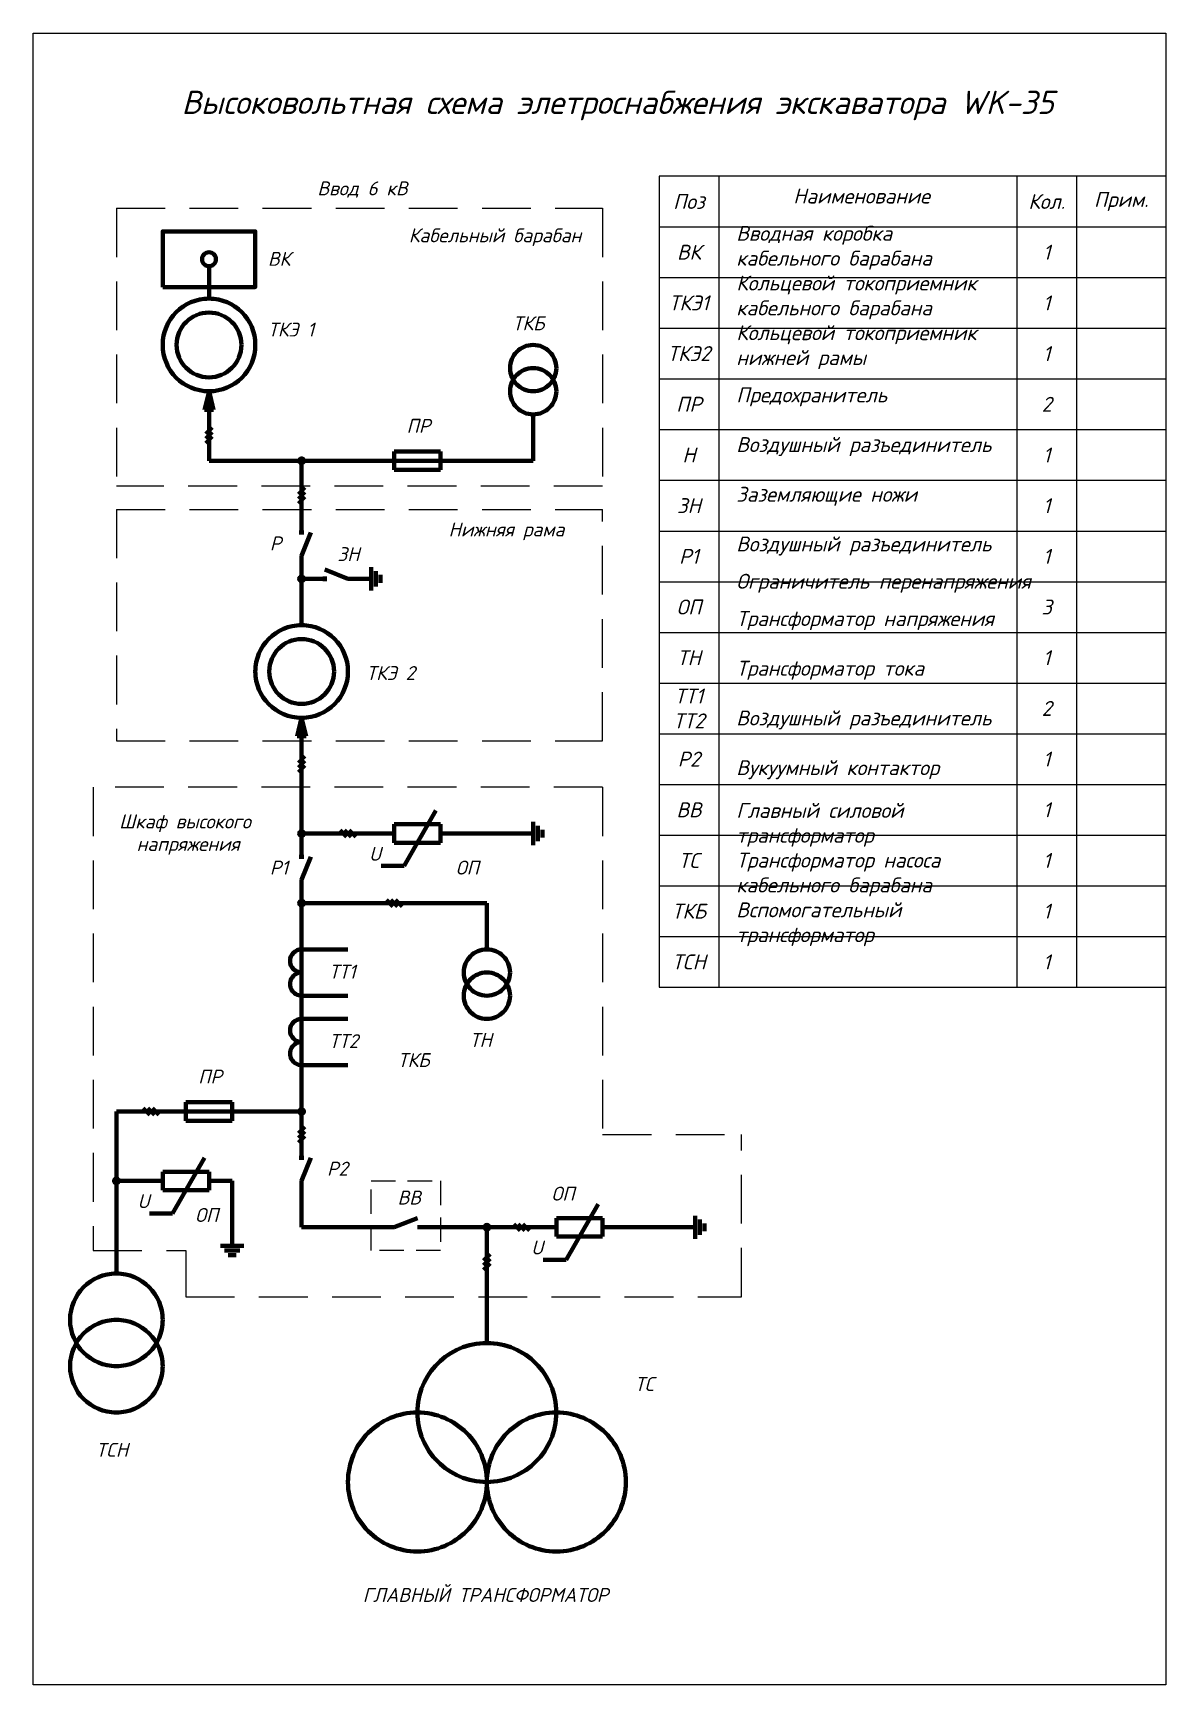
# Paper-space layout 'ISO A4 Title Block (portrait)' of a CAD drawing. Header units: millimetres. Extents: x 10 to 200, y 10 to 287.
# The model-space entities are those that its viewports show. They can reach past a viewport. Long polylines and large blocks are cut down to what shows.
import ezdxf

# ---------------------------------------------------------------- set-up
doc = ezdxf.new("R2010")
doc.units = ezdxf.units.MM
doc.linetypes.add('DASHED2', pattern=[9.525, 6.35, -3.175])
doc.linetypes.add('HIDDEN2', pattern=[4.7625, 3.175, -1.5875])
doc.layers.add('Viewport', color=7, linetype='Continuous')
doc.layers.add('Жирн', color=7, linetype='Continuous', lineweight=80)
doc.styles.add('стиль1', font='isocpeui.ttf', dxfattribs={"height": 5})
doc.styles.add('стиль2', font='isocpeui.ttf', dxfattribs={"height": 3})
doc.styles.add('стиль3', font='isocpeui.ttf', dxfattribs={"height": 2.5})

msp = doc.modelspace()

# ---------------------------------------------------------------- hatches: boundary and pattern name
h = msp.add_hatch(color=256)
edge = h.paths.add_edge_path()
edge.add_arc((485.98, 878.46), 0.5, 0, 360)
at = {"layer": 'Жирн'}
for points in [[(464.98, 889.46), (466.98, 889.46), (465.98, 893.46)], [(484.98, 818.96), (486.98, 818.96), (485.98, 822.96)]]:
    msp.add_hatch(color=256, dxfattribs=at).paths.add_polyline_path(points)
h = msp.add_hatch(color=256, dxfattribs=at)
edge = h.paths.add_edge_path()
edge.add_arc((485.98, 852.96), 0.5, 0, 360)
h = msp.add_hatch(color=256, dxfattribs=at)
edge = h.paths.add_edge_path()
edge.add_arc((485.98, 797.96), 0.5, 0, 360)
h = msp.add_hatch(color=256, dxfattribs=at)
edge = h.paths.add_edge_path()
edge.add_arc((485.98, 782.96), 0.5, 0, 360)
h = msp.add_hatch(color=256, dxfattribs=at)
edge = h.paths.add_edge_path()
edge.add_arc((485.98, 737.96), 0.5, 0, 360)
h = msp.add_hatch(color=256, dxfattribs=at)
edge = h.paths.add_edge_path()
edge.add_arc((445.98, 722.96), 0.5, 0, 360)
h = msp.add_hatch(color=256, dxfattribs=at)
edge = h.paths.add_edge_path()
edge.add_arc((525.98, 712.96), 0.5, 0, 360)

# ---------------------------------------------------------------- linework, layer by layer
at = {"linetype": 'DASHED2'}
for p, q in [((445.98, 932.96), (445.98, 872.96)), ((445.98, 932.96), (550.98, 932.96)), ((550.98, 932.96), (550.98, 872.96)), ((550.98, 872.96), (445.98, 872.96)), ((445.98, 867.96), (550.98, 867.96)), ((445.98, 867.96), (445.98, 817.96)), ((550.98, 817.96), (550.98, 867.96)), ((445.98, 817.96), (550.98, 817.96)), ((550.98, 807.96), (440.98, 807.96)), ((440.98, 807.96), (440.98, 707.96)), ((550.98, 807.96), (550.98, 732.96)), ((550.98, 732.96), (580.98, 732.96)), ((580.98, 697.96), (580.98, 732.96)), ((440.98, 707.96), (460.98, 707.96)), ((460.98, 707.96), (460.98, 697.96)), ((460.98, 697.96), (580.98, 697.96))]:
    msp.add_line(p, q, dxfattribs=at)
at = {"linetype": 'HIDDEN2'}
for p, q in [((500.98, 707.96), (500.98, 722.96)), ((500.98, 722.96), (515.98, 722.96)), ((515.98, 722.96), (515.98, 707.96)), ((515.98, 707.96), (500.98, 707.96))]:
    msp.add_line(p, q, dxfattribs=at)
at = {"layer": 'Жирн'}
for p, q in [((465.98, 920.46), (465.98, 913.46)), ((465.98, 893.46), (464.98, 889.46)), ((465.98, 893.46), (465.98, 878.46)), ((465.98, 893.46), (466.98, 889.46)), ((466.98, 889.46), (464.98, 889.46)), ((535.98, 878.46), (535.98, 888.46)), ((466.68, 885.66), (465.27, 884.25)), ((466.68, 884.66), (465.27, 883.25)), ((466.68, 883.66), (465.27, 882.25)), ((465.98, 878.46), (535.98, 878.46)), ((485.98, 878.46), (485.98, 867.96)), ((505.98, 880.46), (505.98, 876.46)), ((515.98, 880.46), (505.98, 880.46)), ((515.98, 876.46), (515.98, 880.46)), ((505.98, 876.46), (515.98, 876.46)), ((486.68, 872.66), (485.27, 871.25)), ((486.68, 871.66), (485.27, 870.25)), ((486.68, 870.66), (485.27, 869.25)), ((485.98, 867.96), (485.98, 862.96)), ((485.48, 862.96), (486.48, 862.96)), ((485.98, 857.96), (487.98, 862.96)), ((485.98, 857.96), (485.98, 852.96)), ((485.98, 852.96), (490.98, 852.96)), ((485.98, 852.96), (485.98, 842.96)), ((495.98, 852.96), (490.98, 854.96)), ((490.98, 852.46), (490.98, 853.46)), ((495.98, 852.96), (500.98, 852.96)), ((500.98, 855.46), (500.98, 850.46)), ((501.98, 851.29), (501.98, 854.62)), ((502.98, 853.79), (502.98, 852.12)), ((485.98, 822.96), (484.98, 818.96)), ((485.98, 822.96), (485.98, 797.96)), ((485.98, 822.96), (486.98, 818.96)), ((486.98, 818.96), (484.98, 818.96)), ((486.68, 814.66), (485.27, 813.25)), ((486.68, 813.66), (485.27, 812.25)), ((486.68, 812.66), (485.27, 811.25)), ((514.98, 802.96), (508.12, 790.96)), ((505.98, 799.96), (505.98, 795.96)), ((515.98, 799.96), (505.98, 799.96)), ((515.98, 795.96), (515.98, 799.96)), ((535.98, 800.46), (535.98, 795.46)), ((536.98, 796.29), (536.98, 799.62)), ((485.98, 797.96), (505.98, 797.96)), ((485.98, 797.96), (485.98, 792.96)), ((495.68, 797.25), (494.27, 798.66)), ((496.68, 797.25), (495.27, 798.66)), ((497.68, 797.25), (496.27, 798.66)), ((505.98, 795.96), (515.98, 795.96)), ((515.98, 797.96), (535.98, 797.96)), ((537.98, 798.79), (537.98, 797.12)), ((485.48, 792.96), (486.48, 792.96)), ((485.98, 787.96), (487.98, 792.96)), ((508.12, 790.96), (503.12, 790.96)), ((485.98, 787.96), (485.98, 782.96)), ((485.98, 782.96), (525.98, 782.96)), ((485.98, 782.96), (485.98, 732.96)), ((505.68, 782.25), (504.27, 783.66)), ((506.68, 782.25), (505.27, 783.66)), ((507.68, 782.25), (506.27, 783.66)), ((525.98, 782.96), (525.98, 772.96)), ((485.98, 772.96), (495.98, 772.96)), ((485.98, 762.96), (495.98, 762.96)), ((485.98, 757.96), (495.98, 757.96)), ((485.98, 747.96), (495.98, 747.96)), ((453.18, 737.25), (451.77, 738.66)), ((454.18, 737.25), (452.77, 738.66)), ((455.18, 737.25), (453.77, 738.66)), ((460.98, 739.96), (460.98, 735.96)), ((470.98, 739.96), (460.98, 739.96)), ((470.98, 735.96), (470.98, 739.96)), ((485.98, 737.96), (445.98, 737.96)), ((445.98, 737.96), (445.98, 702.96)), ((460.98, 735.96), (470.98, 735.96)), ((486.68, 734.66), (485.27, 733.25)), ((486.68, 733.66), (485.27, 732.25)), ((486.68, 732.66), (485.27, 731.25)), ((485.98, 732.96), (485.98, 727.96)), ((464.98, 727.96), (458.12, 715.96)), ((485.48, 727.96), (486.48, 727.96)), ((485.98, 722.96), (487.98, 727.96)), ((455.98, 724.96), (455.98, 720.96)), ((465.98, 724.96), (455.98, 724.96)), ((465.98, 720.96), (465.98, 724.96)), ((445.98, 722.96), (455.98, 722.96)), ((455.98, 720.96), (465.98, 720.96)), ((465.98, 722.96), (470.98, 722.96)), ((470.98, 722.96), (470.98, 708.96)), ((485.98, 722.96), (485.98, 717.96)), ((485.98, 717.96), (485.98, 712.96)), ((549.98, 717.96), (543.12, 705.96)), ((458.12, 715.96), (453.12, 715.96)), ((510.98, 714.96), (505.98, 712.96)), ((533.18, 712.25), (531.77, 713.66)), ((534.18, 712.25), (532.77, 713.66)), ((535.18, 712.25), (533.77, 713.66)), ((540.98, 714.96), (540.98, 710.96)), ((550.98, 714.96), (540.98, 714.96)), ((550.98, 710.96), (550.98, 714.96)), ((570.98, 715.46), (570.98, 710.46)), ((571.98, 711.29), (571.98, 714.62)), ((572.98, 713.79), (572.98, 712.12)), ((485.98, 712.96), (505.98, 712.96)), ((510.98, 712.96), (540.98, 712.96)), ((525.98, 712.96), (525.98, 687.96)), ((540.98, 710.96), (550.98, 710.96)), ((550.98, 712.96), (570.98, 712.96)), ((473.48, 708.96), (468.48, 708.96)), ((469.31, 707.96), (472.64, 707.96)), ((471.81, 706.96), (470.14, 706.96)), ((526.68, 707.16), (525.27, 705.75)), ((526.68, 706.16), (525.27, 704.75)), ((526.68, 705.16), (525.27, 703.75)), ((543.12, 705.96), (538.12, 705.96))]:
    msp.add_line(p, q, dxfattribs=at)
msp.add_lwpolyline([(455.98, 915.96), (475.98, 915.96), (475.98, 927.96), (455.98, 927.96)], close=True, dxfattribs=at)
for centre, radius in [((465.98, 921.96), 1.5), ((465.98, 903.46), 10), ((465.98, 903.46), 7), ((535.98, 898.46), 5), ((535.98, 893.46), 5), ((485.98, 878.46), 0.5), ((485.98, 852.96), 0.5), ((485.98, 852.96), 0.5), ((485.98, 852.96), 0.5), ((485.98, 852.96), 0.5), ((485.98, 832.96), 10), ((485.98, 832.96), 7), ((485.98, 797.96), 0.5), ((485.98, 782.96), 0.5), ((525.98, 767.96), 5), ((525.98, 762.96), 5), ((485.98, 737.96), 0.5), ((445.98, 722.96), 0.5), ((525.98, 712.96), 0.5)]:
    msp.add_circle(centre, radius, dxfattribs=at)
at = {"layer": 'Жирн', "lineweight": 120}
for centre, radius in [((445.98, 692.96), 10), ((445.98, 682.96), 10), ((525.98, 672.96), 15), ((510.98, 657.96), 15), ((540.98, 657.96), 15)]:
    msp.add_circle(centre, radius, dxfattribs=at)
at = {"layer": 'Жирн'}
for centre, start, end in [((485.98, 770.46), 90, 270), ((485.98, 765.46), 89.9997, 270.0003), ((485.98, 755.46), 90, 270), ((485.98, 750.46), 89.9997, 270.0003)]:
    msp.add_arc(centre, 2.5, start, end, dxfattribs=at)

# ---------------------------------------------------------------- texts
at = {"style": 'стиль1'}
msp.add_text('Высоковольтная схема элетроснабжения экскаватора WK-35', height=5, dxfattribs=at).set_placement((460.07, 953.33))
at = {"linetype": 'DASHED2', "style": 'стиль2'}
for s, p in [('Ввод 6 кВ', (489.38, 935.76)), ('Кабельный барабан', (509.12, 925.63)), ('ВК', (478.7, 920.54)), ('ТКБ', (531.53, 906.63)), ('ТКЭ 1', (478.7, 905.28)), ('ПР', (508.64, 884.49)), ('Нижняя рама', (517.71, 862.12)), ('Р', (479.11, 859.11)), ('ЗН', (493.71, 856.79)), ('ТКЭ 2', (499.94, 831.12)), ('Шкаф высокого', (446.57, 799.07)), ('напряжения', (450.35, 794.22)), ('Р1', (479.11, 789.11)), ('U', (500.53, 792.08)), ('ОП', (519.26, 789.11)), ('ТТ1', (491.9, 766.65)), ('ТТ2', (491.9, 751.65)), ('ТН', (522.28, 751.91)), ('ТКБ', (506.73, 747.56)), ('ПР', (463.64, 743.99)), ('Р2', (491.46, 724.11)), ('ВВ', (506.7, 717.87)), ('ОП', (539.92, 718.72)), ('U', (450.53, 717.08)), ('ОП', (462.98, 714.11)), ('U', (535.53, 707.08)), ('ТС', (557.92, 677.62)), ('ТCН', (441.57, 663.4)), ('ГЛАВНЫЙ ТРАНСФОРМАТОР', (499.18, 632.07))]:
    msp.add_text(s, height=3, dxfattribs=at).set_placement(p)

psp = doc.layouts.new('ISO A4 Title Block (portrait)')

# ---------------------------------------------------------------- linework, layer by layer
for p, q in [((200, 263), (115, 263)), ((115, 263), (115, 127)), ((125, 263), (125, 127)), ((175, 263), (175, 127)), ((185, 263), (185, 127)), ((115, 254.5), (200, 254.5)), ((115, 246), (200, 246)), ((115, 237.5), (200, 237.5)), ((115, 229), (200, 229)), ((115, 220.5), (200, 220.5)), ((115, 212), (200, 212)), ((115, 203.5), (200, 203.5)), ((115, 195), (200, 195)), ((115, 186.5), (200, 186.5)), ((115, 178), (200, 178)), ((115, 169.5), (200, 169.5)), ((115, 161), (200, 161)), ((115, 152.5), (200, 152.5)), ((115, 144), (200, 144)), ((115, 135.5), (200, 135.5)), ((115, 127), (200, 127))]:
    psp.add_line(p, q)
at = {"linetype": 'DASHED2'}
psp.add_line((115, 254.5), (115, 246), dxfattribs=at)
at = {"layer": 'Viewport'}
psp.add_lwpolyline([(10, 287), (30, 287), (200, 287), (200, 281), (200, 46), (200, 10), (30, 10), (10, 10)], close=True, dxfattribs=at)

# ---------------------------------------------------------------- texts
at = {"linetype": 'DASHED2', "insert": (127.94, 263), "char_height": 2.5, "width": 48.6724, "attachment_point": 1, "style": 'стиль3'}
psp.add_mtext('{\\fISOCPEUR|b0|i1|c204|p34;\\H0.5x;\\P\\H2x;      Наименование\\P\\H0.5x;\\P\\H2x;Вводная коробка\\Pкабельного барабана\\PКольцевой токоприемник \\Pкабельного барабана\\PКольцевой токоприемник \\Pнижней рамы\\H0.5x;\\P\\P\\H2x;Предохранитель\\P\\PВоздушный разъединитель\\P\\PЗаземляющие ножи\\P\\PВоздушный разъединитель\\P\\H0.5x;\\P\\H2x;Ограничитель перенапряжения\\P\\H0.5x;\\P\\H2x;Трансформатор напряжения\\P\\PТрансформатор тока\\P\\PВоздушный разъединитель\\P\\PВукуумный контактор\\P\\H0.72x;\\P\\H1.389x;Главный силовой трансформатор\\PТрансформатор насоса кабельного барабана\\PВспомогательный трансформатор}', dxfattribs=at)
at = {"char_height": 2.5, "style": 'стиль3'}
for s, insert, width, attachment_point in [('{\\fISOCPEUR|b0|i1|c204|p34;Поз}', (120, 258.75), 10, 5), ('{\\fISOCPEUR|b0|i1|c204|p34;Кол.}', (180, 258.75), 10, 5), ('{\\fISOCPEUR|b0|i1|c204|p34;Прим.}', (192.5, 258.75), 15, 5), ('{\\fISOCPEUR|b0|i1|c204|p34;ВК}', (120, 250.25), 10, 5), ('1', (180, 250.25), 10, 5), ('{\\fISOCPEUR|b0|i1|c204|p34;ТКЭ1}', (120, 241.75), 10, 5), ('1', (180, 241.75), 10, 5), ('{\\fISOCPEUR|b0|i1|c204|p34;ТКЭ2}', (120, 233.25), 10, 5), ('1', (180, 233.25), 10, 5), ('{\\fISOCPEUR|b0|i1|c204|p34;ПР}', (120, 224.75), 10, 5), ('2', (180, 224.75), 10, 5), ('{\\fISOCPEUR|b0|i1|c204|p34;H}', (120, 216.25), 10, 5), ('1', (180, 216.25), 10, 5), ('{\\fISOCPEUR|b0|i1|c204|p34;ЗН}', (120, 207.75), 10, 5), ('1', (180, 207.75), 10, 5), ('{\\fISOCPEUR|b0|i1|c204|p34;Р1}', (120, 199.25), 10, 5), ('1', (180, 199.25), 10, 5), ('{\\fISOCPEUR|b0|i1|c204|p34;ОП}', (120, 190.75), 10, 5), ('3', (180, 190.75), 10, 5), ('{\\fISOCPEUR|b0|i1|c204|p34;ТН}', (120, 182.25), 10, 5), ('1', (180, 182.25), 10, 5), ('{\\fISOCPEUR|b0|i1|c204|p34;ТТ1\\PТТ2}', (120, 177.08), 10, 2), ('2', (180, 173.75), 10, 5), ('{\\fISOCPEUR|b0|i1|c204|p34;Р2}', (120, 165.25), 10, 5), ('1', (180, 165.25), 10, 5), ('{\\fISOCPEUR|b0|i1|c204|p34;ВВ}', (120, 156.75), 10, 5), ('1', (180, 156.75), 10, 5), ('{\\fISOCPEUR|b0|i1|c204|p34;ТС}', (120, 148.25), 10, 5), ('1', (180, 148.25), 10, 5), ('{\\fISOCPEUR|b0|i1|c204|p34;ТКБ}', (120, 139.75), 10, 5), ('1', (180, 139.75), 10, 5), ('{\\fISOCPEUR|b0|i1|c204|p34;ТСН}', (120, 131.25), 10, 5), ('1', (180, 131.25), 10, 5)]:
    psp.add_mtext(s, dxfattribs=dict(at, insert=insert, width=width, attachment_point=attachment_point))

# ---------------------------------------------------------------- viewports
at = {"layer": 'Viewport'}
vp = psp.add_viewport(center=(105, 148.5), size=(190, 277), view_center_point=(550.3, 792.47), view_height=356.658, dxfattribs=at)
vp.dxf.flags = 0x10000  # cut along an outline
vp.dxf.clipping_boundary_handle = psp.add_lwpolyline([(10, 287), (30, 287), (200, 287), (200, 281), (200, 46), (200, 10), (30, 10), (10, 10)], format="xyb", close=True, dxfattribs={"invisible": 1}).dxf.handle

doc.saveas('drawing.dxf')
